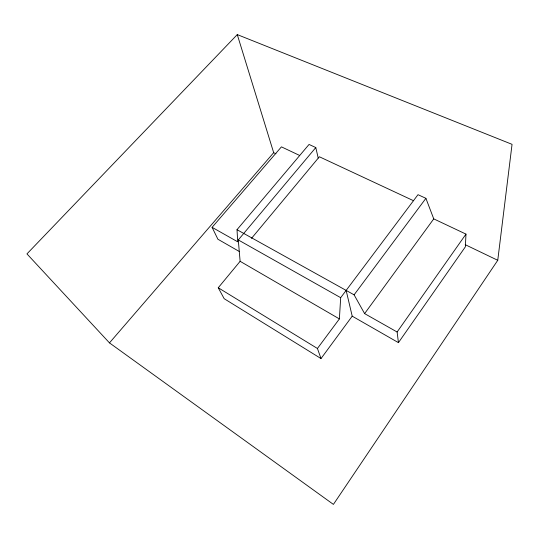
<?xml version="1.0" encoding="UTF-8"?>
<svg xmlns="http://www.w3.org/2000/svg" width="539" height="539" viewBox="0 0 539 539"><rect width="100%" height="100%" fill="white"/><g stroke="black" fill="none" stroke-linecap="round" stroke-linejoin="round"><path stroke-width="0.81" d="M352.21 316.164L321.015 358.563L317.431 348.484L339.381 318.906L340.682 297.683L417.994 194.68L425.904 198.325L433.747 218.874L465.979 234.108L465.359 246.828L398.442 342.649L352.21 316.164L346.146 290.406M497.753 260.297L512.05 144.337L237.275 34.597L26.95 253.889L109.478 342.885L333.412 504.403L497.753 260.297L465.204 244.666M398.442 342.649L397.122 332.004L465.979 234.108M397.122 332.004L364.613 313.61L433.747 218.874M364.613 313.61L354.103 294.833L425.904 198.325M321.015 358.563L224.184 298.7L218.248 287.759L240.124 261.307L238.285 239.936L315.793 147.558L309.049 144.445L237.012 229.695L237.719 241.822L212.103 227.337L281.432 146.857L299.583 155.434M251.524 238.346L319.378 156.761L413.581 200.737M109.478 342.885L273.671 152.685L237.275 34.597M273.671 152.685L275.941 153.777M237.012 229.695L354.103 294.833M238.285 239.936L340.682 297.683M239.478 251.592L217.891 239.228L212.103 227.337M240.124 261.307L339.381 318.906M218.248 287.759L317.431 348.484M315.793 147.558L318.199 158.028"/></g></svg>
